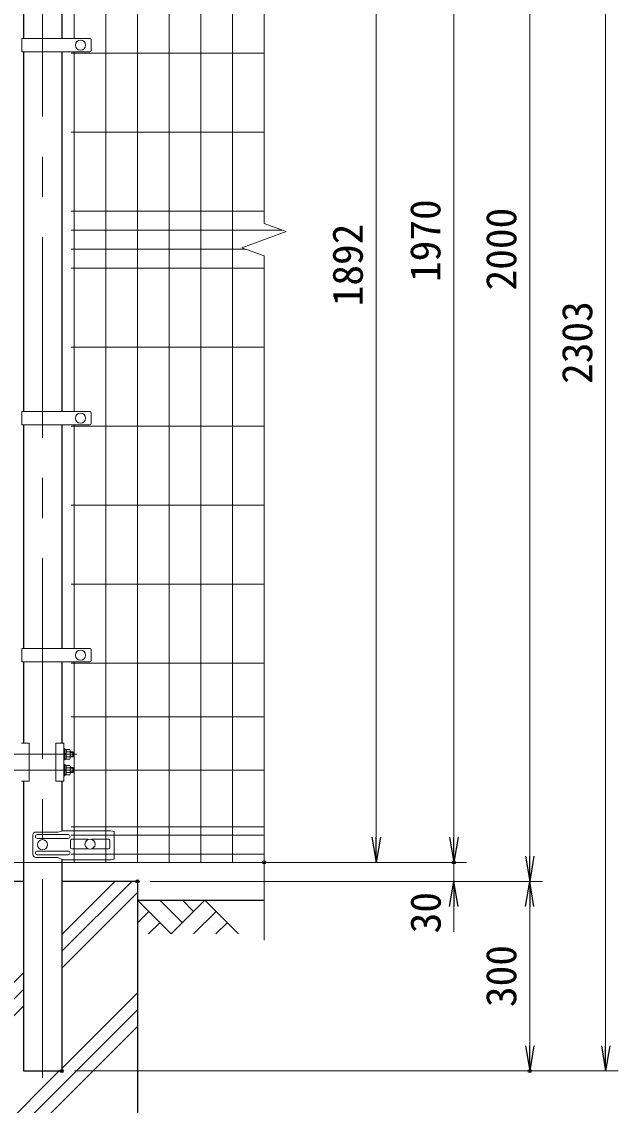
# Model space of a CAD drawing. Units: millimetres, scale not verified. Extents: x -4200 to 4200, y -2970 to 2970.
# Drawn here: x -1617 to -674, y -911 to 803 of the extents above; entities that cross this region are included whole.
import ezdxf
from ezdxf.enums import TextEntityAlignment as Align

# ---------------------------------------------------------------- set-up
doc = ezdxf.new("R2010")
doc.units = ezdxf.units.MM
doc.header["$LTSCALE"] = 10
doc.header["$PDMODE"] = 32
doc.header["$PDSIZE"] = 5
doc.linetypes.add('USER1', pattern=[50.8, 31.75, -6.35, 6.35, -6.35])
for name, color, linetype, lineweight in [('0-1_D-BMK', 2, 'USER1', 13), ('0-2_D-STR1', 1, 'Continuous', 25), ('0-3_D-STR3', 3, 'Continuous', 13), ('0-4_D-STR2', 7, 'Continuous', 13), ('0-5_D-STR-DIM', 7, 'Continuous', 13), ('0-6_D-DCR-HCH', 7, 'Continuous', 13), ('0-8_D-BGD', 7, 'Continuous', 25), ('0-9_D-STR4', 7, 'Continuous', 25)]:
    doc.layers.add(name, color=color, linetype=linetype, lineweight=lineweight)
doc.layers.add('0-A_0', color=7, linetype='Continuous')
doc.layers.add('0-B_Defpoints', color=6, linetype='Continuous')
doc.styles.add('ＭＳ ゴシック', font='')
doc.styles.get('ＭＳ ゴシック').set_extended_font_data('MS Gothic')

# ---------------------------------------------------------------- blocks, each defined once
blk = doc.blocks.new('_Open')
at = {"layer": '0-A_0'}
blk.add_line((-10, 1.667), (0, 0), dxfattribs=at)
blk.add_lwpolyline([(-10, -1.667), (0, 0), (-10, 0)], dxfattribs=at)

msp = doc.modelspace()

# ---------------------------------------------------------------- linework, layer by layer
at = {"layer": '0-1_D-BMK'}
for p, q in [((-1583.73, 1478.46), (-1583.73, -867.36)), ((-1637.83, -355.78), (-1529.62, -355.78)), ((-1637.83, -380.78), (-1529.62, -380.78))]:
    msp.add_line(p, q, dxfattribs=at)
at = {"layer": '0-2_D-STR1'}
for p, q in [((-1613.98, 1130.47), (-1613.98, 776.47)), ((-1553.48, 1130.47), (-1553.48, 776.47)), ((-1613.98, 755.47), (-1613.98, 186.47)), ((-1553.48, 755.47), (-1553.48, 186.47)), ((-1613.98, 165.47), (-1613.98, -188.53)), ((-1553.48, 165.47), (-1553.48, -188.53)), ((-1613.98, -209.53), (-1613.98, -338.28)), ((-1553.48, -209.53), (-1553.48, -338.28)), ((-1613.98, -398.28), (-1613.98, -856.78)), ((-1553.48, -398.28), (-1553.48, -477.38)), ((-1553.48, -521.86), (-1553.48, -856.78)), ((-1613.98, -856.78), (-1553.48, -856.78))]:
    msp.add_line(p, q, dxfattribs=at)
at = {"layer": '0-3_D-STR3'}
for p, q in [((-1616.28, 776.47), (-1508.74, 776.47)), ((-1616.28, 776.47), (-1616.28, 755.47)), ((-1506.74, 774.47), (-1506.74, 757.47)), ((-1616.28, 755.47), (-1508.74, 755.47)), ((-1616.28, 186.47), (-1508.74, 186.47)), ((-1616.28, 186.47), (-1616.28, 165.47)), ((-1506.74, 184.47), (-1506.74, 167.47)), ((-1616.28, 165.47), (-1508.74, 165.47)), ((-1616.28, -188.53), (-1508.74, -188.53)), ((-1616.28, -188.53), (-1616.28, -209.53)), ((-1506.74, -190.53), (-1506.74, -207.53)), ((-1616.28, -209.53), (-1508.74, -209.53)), ((-1617.18, -338.28), (-1604.68, -338.28)), ((-1604.68, -338.28), (-1604.68, -398.28)), ((-1562.75, -338.28), (-1562.75, -398.28)), ((-1550.25, -338.28), (-1562.75, -338.28)), ((-1550.25, -338.28), (-1550.25, -398.28)), ((-1550.25, -346.78), (-1548.65, -346.78)), ((-1550.25, -364.78), (-1550.25, -346.78)), ((-1548.65, -346.78), (-1548.65, -364.78)), ((-1548.65, -348.08), (-1548.65, -363.48)), ((-1548.65, -354.71), (-1546.65, -355.87)), ((-1548.65, -355.41), (-1546.65, -356.56)), ((-1546.65, -348.28), (-1540.85, -348.28)), ((-1546.65, -348.28), (-1546.65, -363.28)), ((-1546.65, -352.03), (-1540.85, -352.03)), ((-1546.65, -359.53), (-1540.85, -359.53)), ((-1540.15, -350), (-1540.15, -361.55)), ((-1540.15, -351.78), (-1535.78, -351.78)), ((-1540.15, -358.78), (-1534.78, -358.78)), ((-1540.15, -359.78), (-1535.78, -359.78)), ((-1535.78, -351.78), (-1534.78, -352.78)), ((-1550.25, -364.78), (-1548.65, -364.78)), ((-1550.25, -371.78), (-1548.65, -371.78)), ((-1550.25, -389.78), (-1550.25, -371.78)), ((-1548.65, -363.48), (-1546.65, -363.48)), ((-1548.65, -371.78), (-1548.65, -389.78)), ((-1548.65, -373.08), (-1548.65, -388.48)), ((-1546.65, -363.28), (-1540.85, -363.28)), ((-1546.65, -373.28), (-1540.85, -373.28)), ((-1546.65, -373.28), (-1546.65, -388.28)), ((-1546.65, -377.03), (-1540.85, -377.03)), ((-1540.15, -375), (-1540.15, -386.55)), ((-1540.15, -376.78), (-1535.78, -376.78)), ((-1535.78, -376.78), (-1534.78, -377.78)), ((-1550.25, -389.78), (-1548.65, -389.78)), ((-1548.65, -379.71), (-1546.65, -380.87)), ((-1548.65, -380.41), (-1546.65, -381.56)), ((-1548.65, -388.48), (-1546.65, -388.48)), ((-1546.65, -384.53), (-1540.85, -384.53)), ((-1546.65, -388.28), (-1540.85, -388.28)), ((-1540.15, -383.78), (-1534.78, -383.78)), ((-1540.15, -384.78), (-1535.78, -384.78)), ((-1617.18, -398.28), (-1604.68, -398.28)), ((-1550.25, -398.28), (-1562.75, -398.28)), ((-1559.74, -478.78), (-1594.21, -478.78)), ((-1559.74, -478.71), (-1551.6, -476.98)), ((-1475.73, -476.98), (-1551.6, -476.98)), ((-1475.73, -476.98), (-1470.73, -477.98)), ((-1470.73, -521.78), (-1470.73, -477.98)), ((-1599.21, -513.78), (-1599.21, -483.78)), ((-1543.14, -482.78), (-1592.14, -482.78)), ((-1543.14, -488.78), (-1592.14, -488.78)), ((-1539.6, -492.28), (-1539.6, -503.28)), ((-1511.51, -490.28), (-1537.6, -490.28)), ((-1479.6, -490.28), (-1505.94, -490.28)), ((-1477.6, -492.28), (-1477.6, -503.28)), ((-1543.14, -508.78), (-1592.14, -508.78)), ((-1511.51, -505.28), (-1537.6, -505.28)), ((-1479.6, -505.28), (-1505.94, -505.28)), ((-1559.74, -518.78), (-1594.21, -518.78)), ((-1543.14, -514.78), (-1592.14, -514.78)), ((-1551.6, -522.78), (-1559.74, -518.78)), ((-1475.73, -522.78), (-1551.6, -522.78)), ((-1475.73, -522.78), (-1470.73, -521.78))]:
    msp.add_line(p, q, dxfattribs=at)
for points in [[(-1548.65, -348.08), (-1546.65, -348.08), (-1546.65, -363.48)], [(-1540.15, -352.78), (-1534.78, -352.78), (-1534.78, -358.78)], [(-1535.78, -351.78), (-1535.78, -359.78), (-1534.78, -358.78)], [(-1548.65, -373.08), (-1546.65, -373.08), (-1546.65, -388.48)], [(-1535.78, -376.78), (-1535.78, -384.78), (-1534.78, -383.78)], [(-1540.15, -377.78), (-1534.78, -377.78), (-1534.78, -383.78)]]:
    msp.add_lwpolyline(points, dxfattribs=at)
for centre in [(-1523.73, 765.97), (-1523.73, 175.97), (-1523.73, -199.03), (-1583.73, -498.78), (-1508.73, -497.78)]:
    msp.add_circle(centre, 8, dxfattribs=at)
for centre, radius, start, end in [((-1508.74, 774.47), 2, 0, 90), ((-1508.74, 757.47), 2, 270, 0), ((-1508.74, 184.47), 2, 0, 90), ((-1508.74, 167.47), 2, 270, 0), ((-1508.74, -190.53), 2, 0, 90), ((-1508.74, -207.53), 2, 270, 0), ((-1543, -350.16), 2.85, 318.83491, 41.16509), ((-1550.55, -355.78), 10.39, 338.85295, 21.14705), ((-1543, -361.41), 2.85, 318.86505, 41.13495), ((-1543, -375.16), 2.85, 318.83491, 41.16509), ((-1550.55, -380.78), 10.39, 338.85295, 21.14705), ((-1543, -386.41), 2.85, 318.86505, 41.13495), ((-1594.21, -483.78), 5, 90, 180), ((-1592.14, -485.78), 3, 90, 270), ((-1543.14, -485.78), 3, 270, 90), ((-1537.6, -492.28), 2, 90, 180), ((-1479.6, -492.28), 2, 0, 90), ((-1594.21, -513.78), 5, 180, 270), ((-1592.14, -511.78), 3, 90, 270), ((-1543.14, -511.78), 3, 270, 90), ((-1537.6, -503.28), 2, 180, 270), ((-1479.6, -503.28), 2, 270, 0)]:
    msp.add_arc(centre, radius, start, end, dxfattribs=at)
at = {"layer": '0-4_D-STR2'}
for p, q in [((-1233.73, 483.87), (-1233.73, 1506.22)), ((-1483.73, -526.78), (-1483.73, 1443.22)), ((-1433.73, -526.78), (-1433.73, 1443.22)), ((-1383.73, -526.78), (-1383.73, 1443.22)), ((-1333.73, -526.78), (-1333.73, 1443.22)), ((-1283.73, -526.78), (-1283.73, 1443.22)), ((-1533.73, 776.47), (-1533.73, 1130.47)), ((-1533.73, 186.47), (-1533.73, 755.47)), ((-1233.73, 753.22), (-1538.73, 753.22)), ((-1233.73, 628.22), (-1538.73, 628.22)), ((-1233.73, 503.22), (-1538.73, 503.22)), ((-1198.49, 471.04), (-1233.73, 483.87)), ((-1204.46, 473.22), (-1538.73, 473.22)), ((-1268.96, 445.39), (-1198.49, 471.04)), ((-1262.99, 443.22), (-1538.73, 443.22)), ((-1233.73, 432.56), (-1268.96, 445.39)), ((-1233.73, -649.78), (-1233.73, 432.56)), ((-1233.73, 413.22), (-1538.73, 413.22)), ((-1233.73, 288.22), (-1538.73, 288.22)), ((-1233.73, 163.22), (-1538.73, 163.22)), ((-1533.73, -188.53), (-1533.73, 165.47)), ((-1233.73, 38.22), (-1538.73, 38.22)), ((-1233.73, -86.78), (-1538.73, -86.78)), ((-1233.73, -211.78), (-1538.73, -211.78)), ((-1533.73, -526.78), (-1533.73, -209.53)), ((-1233.73, -296.28), (-1538.73, -296.28)), ((-1233.73, -380.78), (-1538.73, -380.78)), ((-1233.73, -470.78), (-1538.73, -470.78)), ((-1233.73, -483.66), (-1538.73, -483.66)), ((-1233.73, -513.91), (-1538.73, -513.91)), ((-1233.73, -526.78), (-1538.73, -526.78))]:
    msp.add_line(p, q, dxfattribs=at)
at = {"layer": '0-5_D-STR-DIM'}
for p, q in [((-693.73, -816.78), (-693.73, 1406.22)), ((-933.73, -486.78), (-933.73, 1403.22)), ((-813.73, -516.78), (-813.73, 1403.22)), ((-1056.45, -486.78), (-1056.45, 1325.22)), ((-933.73, -486.78), (-933.73, -446.78)), ((-1629.48, -526.78), (-1036.45, -526.78)), ((-1213.73, -526.78), (-913.73, -526.78)), ((-1213.73, -526.78), (-913.73, -526.78)), ((-933.73, -556.78), (-933.73, -526.78)), ((-1413.73, -556.78), (-913.73, -556.78)), ((-1413.73, -556.78), (-793.73, -556.78)), ((-1413.73, -556.78), (-793.73, -556.78)), ((-933.73, -596.78), (-933.73, -636.78)), ((-813.73, -596.78), (-813.73, -816.78)), ((-1533.48, -856.78), (-673.73, -856.78)), ((-1533.48, -856.78), (-793.73, -856.78))]:
    msp.add_line(p, q, dxfattribs=at)
at = {"layer": '0-6_D-DCR-HCH'}
for p, q in [((-1553.48, -667.41), (-1442.85, -556.78)), ((-1553.48, -640.89), (-1469.37, -556.78)), ((-1553.48, -693.92), (-1433.73, -574.17)), ((-1380.51, -640), (-1433.73, -586.78)), ((-1362.78, -622.26), (-1398.25, -586.78)), ((-1327.3, -586.78), (-1380.51, -640)), ((-1344.95, -604.61), (-1362.78, -586.78)), ((-1327.3, -586.78), (-1274.09, -640)), ((-1415.99, -604.52), (-1433.73, -622.18)), ((-1309.56, -604.52), (-1345.2, -640)), ((-1398.25, -622.26), (-1416.07, -640)), ((-1291.83, -622.26), (-1309.65, -640)), ((-1733.73, -821.14), (-1613.98, -701.39)), ((-1733.73, -847.66), (-1613.98, -727.91)), ((-1553.48, -853.02), (-1433.73, -733.27)), ((-1733.73, -874.17), (-1613.98, -754.42)), ((-1733.73, -1059.79), (-1433.73, -759.79)), ((-1733.73, -1086.3), (-1433.73, -786.3)), ((-1733.73, -1033.27), (-1557.24, -856.78))]:
    msp.add_line(p, q, dxfattribs=at)
at = {"layer": '0-8_D-BGD'}
msp.add_line((-1433.73, -586.78), (-1233.73, -586.78), dxfattribs=at)
at = {"layer": '0-9_D-STR4'}
for p, q in [((-1613.98, -556.78), (-1733.73, -556.78)), ((-1433.73, -556.78), (-1553.48, -556.78)), ((-1433.73, -556.78), (-1433.73, -1156.78))]:
    msp.add_line(p, q, dxfattribs=at)
at = {"layer": '0-B_Defpoints'}
for p in [(-1233.73, -526.78), (-933.73, -526.78), (-1433.73, -556.78), (-1553.48, -856.78), (-813.73, -856.78)]:
    msp.add_point(p, dxfattribs=at)

# ---------------------------------------------------------------- block references
at = {"layer": '0-5_D-STR-DIM', "xscale": 4, "yscale": 4}
for p, rotation in [((-1056.45, -526.78), 270), ((-933.73, -526.78), 270), ((-933.73, -526.78), 270), ((-813.73, -556.78), 270), ((-933.73, -556.78), 90), ((-813.73, -556.78), 90), ((-813.73, -856.78), 270), ((-693.73, -856.78), 270)]:
    msp.add_blockref('_Open', p, dxfattribs=dict(at, rotation=rotation))

# ---------------------------------------------------------------- texts
at = {"layer": '0-5_D-STR-DIM', "style": 'ＭＳ ゴシック'}
for s, p in [('1970', (-940.47, 391.32)), ('2000', (-820.47, 377.97)), ('1892', (-1063.2, 352.84)), ('2303', (-700.47, 230.12)), ('30', (-940.03, -638.98)), ('300', (-820.47, -755.66))]:
    msp.add_text(s, height=48.09, rotation=90, dxfattribs=at).set_placement(p, align=Align.BOTTOM_LEFT)

doc.saveas('drawing.dxf')
